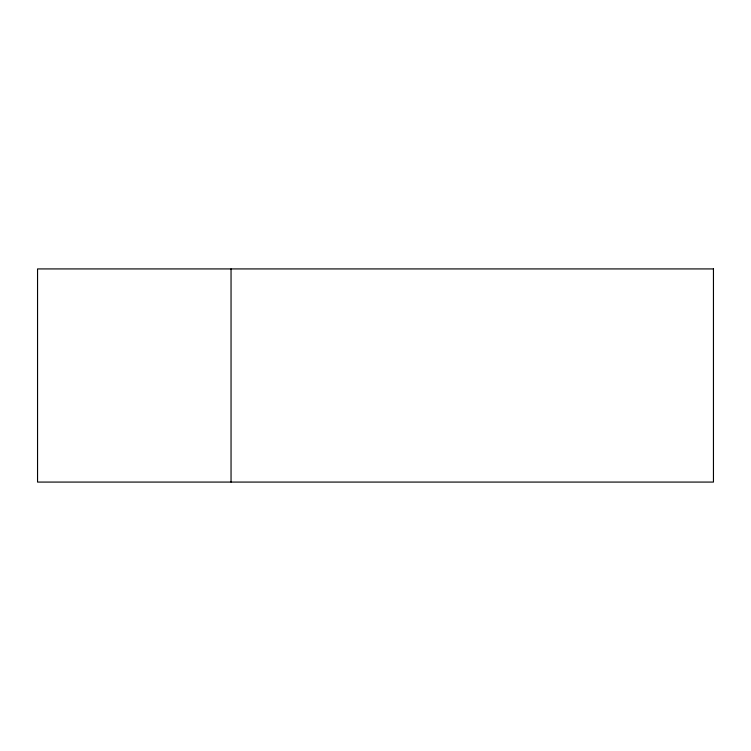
<?xml version="1.0" encoding="UTF-8"?>
<svg xmlns="http://www.w3.org/2000/svg" width="751" height="751" viewBox="0 0 751 751"><rect width="100%" height="100%" fill="white"/><g stroke="black" fill="none" stroke-linecap="round" stroke-linejoin="round"><path stroke-width="1.13" d="M231.045 268.924L231.045 482.076M713.45 268.924L37.55 268.924L37.55 482.076L713.45 482.076L713.45 268.924"/></g></svg>
